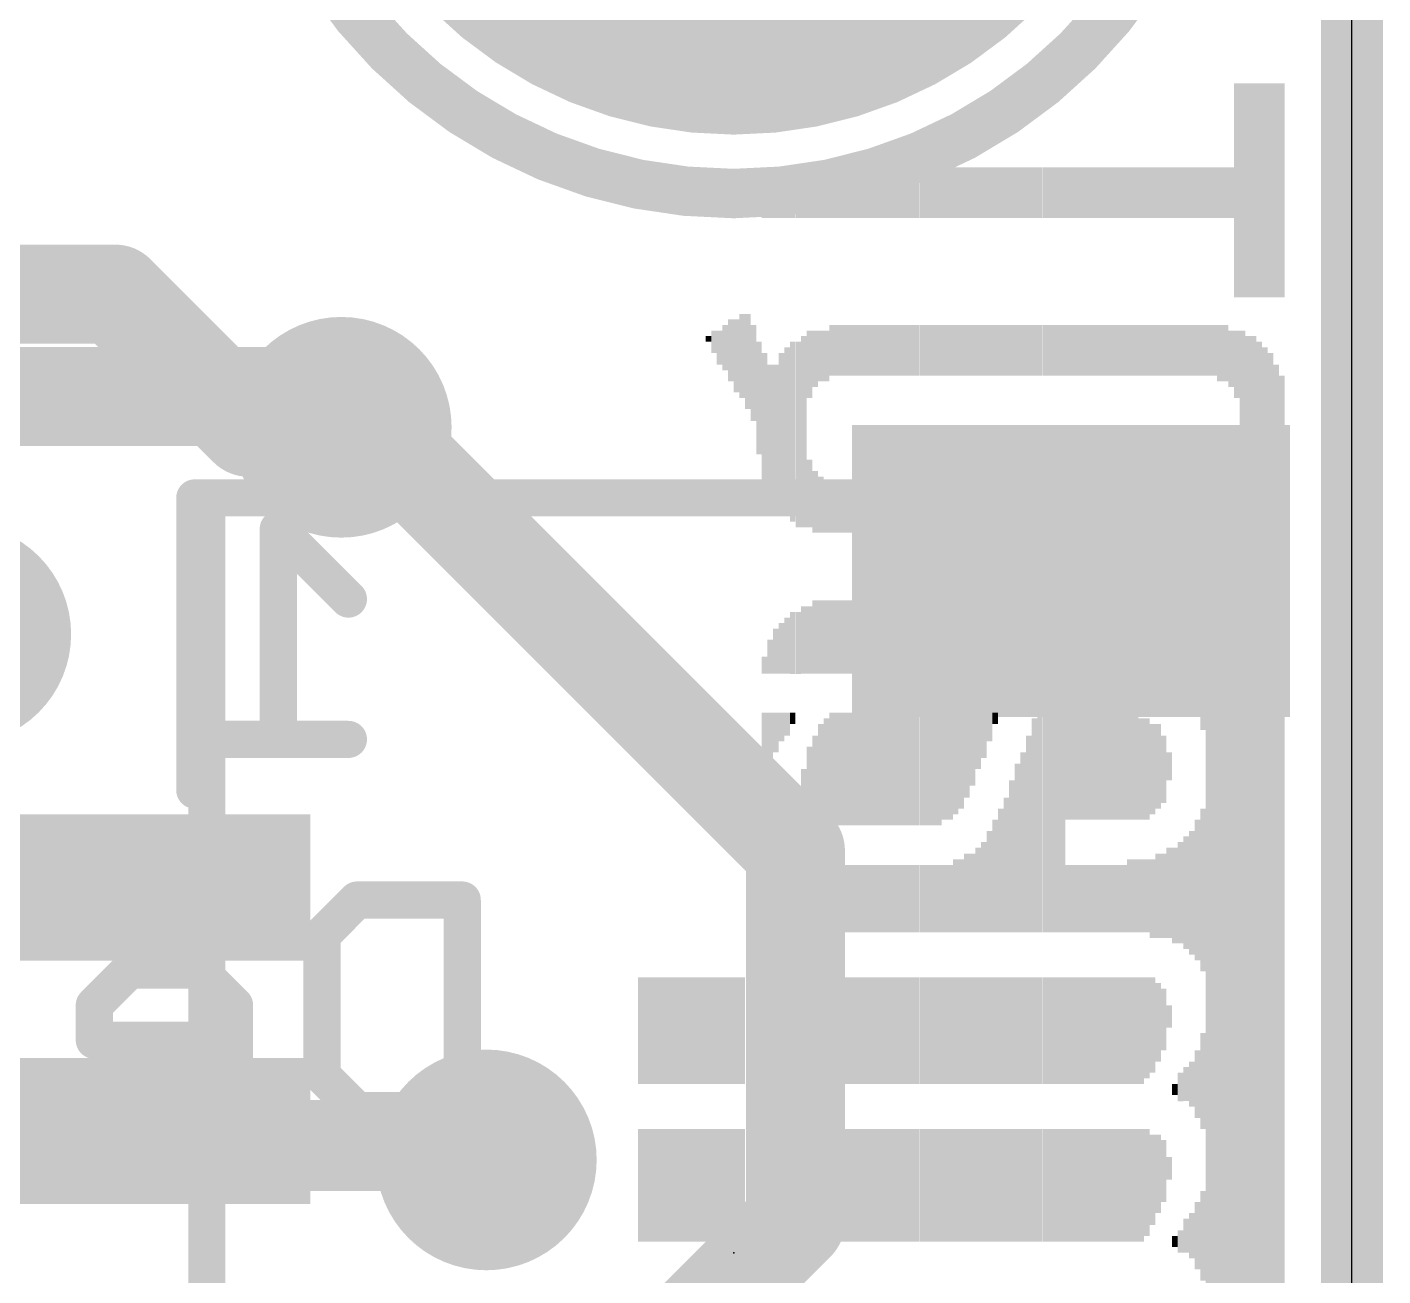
# Model space of a CAD drawing. Extents: x -0.1 to 25.5, y -0.1 to 17.9.
# Drawn here: x 19.96 to 25.53, y 8.79 to 13.92 of the extents above; entities that cross this region are included whole.
import ezdxf

# ---------------------------------------------------------------- set-up
doc = ezdxf.new("R2010")
doc.units = 0
for name, color, linetype in [('1', 12, 'CONTINUOUS'), ('16', 5, 'CONTINUOUS'), ('17', 110, 'CONTINUOUS'), ('18', 110, 'CONTINUOUS'), ('20', 53, 'CONTINUOUS'), ('21', 40, 'CONTINUOUS'), ('22', 6, 'CONTINUOUS'), ('23', 40, 'CONTINUOUS'), ('51', 253, 'CONTINUOUS')]:
    doc.layers.add(name, color=color, linetype=linetype)

# ---------------------------------------------------------------- blocks, each defined once
blk = doc.blocks.new('RECT')
blk.add_solid([(-0.5, -0.5), (0.5, -0.5), (-0.5, 0.5), (0.5, 0.5)])
blk = doc.blocks.new('ROUNDP')
at = {"const_width": 0.5}
blk.add_lwpolyline([(0, -0.25, 1), (0, 0.25, 1), (0, -0.25)], format="xyb", dxfattribs=at)
blk = doc.blocks.new('ROUNDV')
at = {"const_width": 0.5}
blk.add_lwpolyline([(0, -0.25, 1), (0, 0.25, 1), (0, -0.25)], format="xyb", dxfattribs=at)

msp = doc.modelspace()

# ---------------------------------------------------------------- linework, layer by layer
at = {"layer": '1'}
for points, const_width in [([(25.4, 17.78), (25.4, 0)], 0.254), ([(21.121, 12.407), (18.572, 12.407)], 0.4064), ([(21.248, 12.28), (21.121, 12.407)], 0.4064), ([(21.375, 12.28), (21.248, 12.28)], 0.4064), ([(23.114, 10.541), (21.375, 12.28)], 0.4064), ([(23.114, 9.017), (23.114, 10.541)], 0.4064), ([(20.346, 10.39), (18.635, 10.39)], 0.254), ([(20.346, 9.39), (21.725, 9.39)], 0.254), ([(21.725, 9.39), (21.844, 9.271)], 0.254), ([(22.487, 8.39), (23.114, 9.017)], 0.4064)]:
    msp.add_lwpolyline(points, dxfattribs=dict(at, const_width=const_width))
for points, const_width in [([(21.1928, 12.4788, 1), (21.0492, 12.3352)], 0.2032), ([(21.121, 12.3054, 1), (21.121, 12.5086)], 0.2032), ([(21.248, 12.3816, 1), (21.248, 12.1784)], 0.2032), ([(21.4468, 12.3518, 1), (21.3032, 12.2082)], 0.2032), ([(21.375, 12.1784, 1), (21.375, 12.3816)], 0.2032), ([(21.1762, 12.2082, 1), (21.3198, 12.3518)], 0.2032), ([(23.2156, 10.541, 1), (23.0124, 10.541)], 0.2032), ([(23.0422, 10.4692, 1), (23.1858, 10.6128)], 0.2032), ([(20.346, 10.3265, 1), (20.346, 10.4535)], 0.127), ([(20.346, 9.4535, 1), (20.346, 9.3265)], 0.127), ([(21.7699, 9.4349, 1), (21.6801, 9.3451)], 0.127), ([(21.725, 9.3265, 1), (21.725, 9.4535)], 0.127), ([(21.7991, 9.2261, 1), (21.8889, 9.3159)], 0.127), ([(23.1858, 8.9452, 1), (23.0422, 9.0888)], 0.2032), ([(23.0124, 9.017, 1), (23.2156, 9.017)], 0.2032)]:
    msp.add_lwpolyline(points, format="xyb", dxfattribs=dict(at, const_width=const_width))
at = {"layer": '16'}
for points, const_width in [([(25.4, 17.78), (25.4, 0)], 0.254), ([(20.32, 12.827), (6.477, 12.827)], 0.4064), ([(20.867, 12.28), (20.32, 12.827)], 0.4064), ([(21.248, 12.28), (20.867, 12.28)], 0.4064), ([(21.844, 9.271), (17.38, 9.271)], 0.254)]:
    msp.add_lwpolyline(points, dxfattribs=dict(at, const_width=const_width))
for points, const_width in [([(20.3918, 12.8988, 1), (20.2482, 12.7552)], 0.2032), ([(20.32, 12.7254, 1), (20.32, 12.9286)], 0.2032), ([(20.867, 12.3816, 1), (20.867, 12.1784)], 0.2032), ([(21.248, 12.1784, 1), (21.248, 12.3816)], 0.2032), ([(20.7952, 12.2082, 1), (20.9388, 12.3518)], 0.2032), ([(21.844, 9.2075, 1), (21.844, 9.3345)], 0.127)]:
    msp.add_lwpolyline(points, format="xyb", dxfattribs=dict(at, const_width=const_width))
at = {"layer": '20'}
msp.add_line((25.4, 2.54), (25.4, 15.24), dxfattribs=at)
at = {"layer": '21'}
for points, const_width in [([(22.86, 13.24, 1), (22.86, 17.24, 1), (22.86, 13.24)], 0.2032), ([(20.6841, 11.99, 1), (20.6079, 11.99)], 0.0762), ([(20.646, 12.0281, 1), (20.646, 11.9519)], 0.0762), ([(23.246, 11.9519, 1), (23.246, 12.0281)], 0.0762), ([(24.9841, 10.99, 1), (24.9079, 10.99)], 0.0762), ([(20.6079, 10.79, 1), (20.6841, 10.79)], 0.0762)]:
    msp.add_lwpolyline(points, format="xyb", dxfattribs=dict(at, const_width=const_width))
at = {"layer": '21', "const_width": 0.1524}
for points in [[(20.646, 10.79), (20.646, 11.99)], [(20.646, 11.99), (23.246, 11.99)], [(24.946, 6.79), (24.946, 10.99)]]:
    msp.add_lwpolyline(points, dxfattribs=at)
at = {"layer": '22', "const_width": 0.0762}
for points in [[(21.0162, 11.8895, 1), (20.9623, 11.8356)], [(21.0273, 11.8625, 1), (20.9511, 11.8625)], [(21.2504, 11.5475, 1), (21.3043, 11.6014)], [(20.7011, 11.0363, 1), (20.7011, 10.9601)], [(20.9511, 10.9982, 1), (21.0273, 10.9982)], [(21.2774, 10.9601, 1), (21.2774, 11.0363)], [(21.3129, 10.3766, 1), (21.3129, 10.3004)], [(21.3399, 10.3116, 1), (21.286, 10.3655)], [(21.7832, 10.3385, 1), (21.707, 10.3385)], [(21.7451, 10.3004, 1), (21.7451, 10.3766)], [(21.1419, 10.2214, 1), (21.1958, 10.1675)], [(21.207, 10.1945, 1), (21.1308, 10.1945)], [(20.3774, 10.0885, 1), (20.3774, 10.0123)], [(20.4044, 10.0235, 1), (20.3505, 10.0774)], [(20.6925, 10.0774, 1), (20.6386, 10.0235)], [(20.6655, 10.0123, 1), (20.6655, 10.0885)], [(20.2064, 9.9333, 1), (20.2603, 9.8794)], [(20.2715, 9.9064, 1), (20.1953, 9.9064)], [(20.8477, 9.9064, 1), (20.7715, 9.9064)], [(20.7827, 9.8794, 1), (20.8365, 9.9333)], [(20.2334, 9.8004, 1), (20.2334, 9.7242)], [(20.8096, 9.7242, 1), (20.8096, 9.8004)], [(20.1953, 9.7623, 1), (20.2715, 9.7623)], [(20.8365, 9.5913, 1), (20.7827, 9.6452)], [(21.1958, 9.6452, 1), (21.1419, 9.5913)], [(20.7715, 9.6183, 1), (20.8477, 9.6183)], [(21.1308, 9.6183, 1), (21.207, 9.6183)], [(20.3774, 9.5123, 1), (20.3774, 9.4361)], [(20.6386, 9.5011, 1), (20.6925, 9.4473)], [(20.6655, 9.4361, 1), (20.6655, 9.5123)], [(21.3129, 9.5123, 1), (21.3129, 9.4361)], [(21.286, 9.4473, 1), (21.3399, 9.5011)], [(21.7451, 9.4361, 1), (21.7451, 9.5123)], [(21.707, 9.4742, 1), (21.7832, 9.4742)]]:
    msp.add_lwpolyline(points, format="xyb", dxfattribs=at)
at = {"layer": '22', "const_width": 0.1524}
for points in [[(21.2774, 11.5744), (20.9892, 11.8625)], [(20.9892, 11.8625), (20.9892, 10.9982)], [(21.2774, 10.9982), (20.7011, 10.9982)], [(21.1689, 10.1945), (21.3129, 10.3385)], [(21.3129, 10.3385), (21.7451, 10.3385)], [(21.7451, 10.3385), (21.7451, 9.4742)], [(21.1689, 9.6183), (21.1689, 10.1945)], [(20.3774, 10.0504), (20.2334, 9.9064)], [(20.6655, 10.0504), (20.3774, 10.0504)], [(20.8096, 9.9064), (20.6655, 10.0504)], [(20.2334, 9.9064), (20.2334, 9.7623)], [(20.8096, 9.6183), (20.8096, 9.9064)], [(20.2334, 9.7623), (20.8096, 9.7623)], [(20.6655, 9.4742), (20.8096, 9.6183)], [(21.3129, 9.4742), (21.1689, 9.6183)], [(20.3774, 9.4742), (20.6655, 9.4742)], [(21.7451, 9.4742), (21.3129, 9.4742)]]:
    msp.add_lwpolyline(points, dxfattribs=at)
at = {"layer": '23'}
msp.add_point((22.86, 8.89), dxfattribs=at)
at = {"layer": '51', "const_width": 0.1524}
for points in [[(20.696, 5.89), (20.696, 11.99)], [(20.696, 11.99), (24.946, 11.99)], [(24.946, 11.99), (24.946, 5.89)]]:
    msp.add_lwpolyline(points, dxfattribs=at)
at = {"layer": '51', "const_width": 0.0762}
for points in [[(20.7341, 11.99, 1), (20.6579, 11.99)], [(20.696, 12.0281, 1), (20.696, 11.9519)], [(24.9841, 11.99, 1), (24.9079, 11.99)], [(24.946, 11.9519, 1), (24.946, 12.0281)]]:
    msp.add_lwpolyline(points, format="xyb", dxfattribs=at)

# ---------------------------------------------------------------- block references
at = {"layer": '1', "rotation": 180}
for p, xscale, yscale in [((24.246, 11.69), 1.8, 1.2), ((20.346, 10.39), 1.55, 0.6), ((20.346, 9.39), 1.55, 0.6)]:
    msp.add_blockref('RECT', p, dxfattribs=dict(at, xscale=xscale, yscale=yscale))
at = {"layer": '17', "xscale": 3.516, "yscale": 3.516}
msp.add_blockref('ROUNDP', (22.86, 15.24), dxfattribs=at)
msp.add_blockref('ROUNDP', (22.86, 15.24), dxfattribs=at)
at = {"layer": '18', "xscale": 0.9064, "yscale": 0.9064}
for p in [(21.248, 12.28), (21.248, 12.28), (19.685, 11.43), (19.685, 11.43), (21.844, 9.271), (21.844, 9.271)]:
    msp.add_blockref('ROUNDV', p, dxfattribs=at)
at = {"layer": '22', "rotation": 90}
for p, xscale, yscale in [((24.9267, 13.2537), 0.8788, 0.0231), ((24.9498, 13.2537), 0.8788, 0.0231), ((24.9729, 13.2537), 0.8788, 0.0231), ((24.996, 13.2537), 0.8788, 0.0231), ((25.019, 13.2537), 0.8788, 0.0229), ((25.042, 13.2537), 0.8788, 0.0231), ((25.0651, 13.2537), 0.8788, 0.0231), ((25.0882, 13.2537), 0.8788, 0.0231), ((25.1113, 13.2537), 0.8788, 0.0231), ((22.987, 13.2436), 0.2083, 0.0229), ((23.01, 13.2436), 0.2083, 0.0231), ((23.0331, 13.2436), 0.2083, 0.0231), ((23.0562, 13.2436), 0.2083, 0.0231), ((23.0793, 13.2436), 0.2083, 0.0231), ((23.1024, 13.2436), 0.2083, 0.0231), ((23.1256, 13.2436), 0.2083, 0.0231), ((23.1487, 13.2436), 0.2083, 0.0231), ((23.1718, 13.2436), 0.2083, 0.0231), ((23.1949, 13.2436), 0.2083, 0.0231), ((23.218, 13.2436), 0.2083, 0.0231), ((23.241, 13.2436), 0.2083, 0.0229), ((23.264, 13.2436), 0.2083, 0.0231), ((23.2871, 13.2436), 0.2083, 0.0231), ((23.3102, 13.2436), 0.2083, 0.0231), ((23.3333, 13.2436), 0.2083, 0.0231), ((23.3564, 13.2436), 0.2083, 0.0231), ((23.3796, 13.2436), 0.2083, 0.0231), ((23.4027, 13.2436), 0.2083, 0.0231), ((23.4258, 13.2436), 0.2083, 0.0231), ((23.4489, 13.2436), 0.2083, 0.0231), ((23.472, 13.2436), 0.2083, 0.0231), ((23.495, 13.2436), 0.2083, 0.0229), ((23.518, 13.2436), 0.2083, 0.0231), ((23.5411, 13.2436), 0.2083, 0.0231), ((23.5642, 13.2436), 0.2083, 0.0231), ((23.5873, 13.2436), 0.2083, 0.0231), ((23.6104, 13.2436), 0.2083, 0.0231), ((23.6336, 13.2436), 0.2083, 0.0231), ((23.6567, 13.2436), 0.2083, 0.0231), ((23.6798, 13.2436), 0.2083, 0.0231), ((23.7029, 13.2436), 0.2083, 0.0231), ((23.726, 13.2436), 0.2083, 0.0231), ((23.749, 13.2436), 0.2083, 0.0229), ((23.772, 13.2436), 0.2083, 0.0231), ((23.7951, 13.2436), 0.2083, 0.0231), ((23.8182, 13.2436), 0.2083, 0.0231), ((23.8413, 13.2436), 0.2083, 0.0231), ((23.8644, 13.2436), 0.2083, 0.0231), ((23.8876, 13.2436), 0.2083, 0.0231), ((23.9107, 13.2436), 0.2083, 0.0231), ((23.9338, 13.2436), 0.2083, 0.0231), ((23.9569, 13.2436), 0.2083, 0.0231), ((23.98, 13.2436), 0.2083, 0.0231), ((24.003, 13.2436), 0.2083, 0.0229), ((24.026, 13.2436), 0.2083, 0.0231), ((24.0491, 13.2436), 0.2083, 0.0231), ((24.0722, 13.2436), 0.2083, 0.0231), ((24.0953, 13.2436), 0.2083, 0.0231), ((24.1184, 13.2436), 0.2083, 0.0231), ((24.1416, 13.2436), 0.2083, 0.0231), ((24.1647, 13.2436), 0.2083, 0.0231), ((24.1878, 13.2436), 0.2083, 0.0231), ((24.2109, 13.2436), 0.2083, 0.0231), ((24.234, 13.2436), 0.2083, 0.0231), ((24.257, 13.2436), 0.2083, 0.0229), ((24.28, 13.2436), 0.2083, 0.0231), ((24.3031, 13.2436), 0.2083, 0.0231), ((24.3262, 13.2436), 0.2083, 0.0231), ((24.3493, 13.2436), 0.2083, 0.0231), ((24.3724, 13.2436), 0.2083, 0.0231), ((24.3956, 13.2436), 0.2083, 0.0231), ((24.4187, 13.2436), 0.2083, 0.0231), ((24.4418, 13.2436), 0.2083, 0.0231), ((24.4649, 13.2436), 0.2083, 0.0231), ((24.488, 13.2436), 0.2083, 0.0231), ((24.511, 13.2436), 0.2083, 0.0229), ((24.534, 13.2436), 0.2083, 0.0231), ((24.5571, 13.2436), 0.2083, 0.0231), ((24.5802, 13.2436), 0.2083, 0.0231), ((24.6033, 13.2436), 0.2083, 0.0231), ((24.6264, 13.2436), 0.2083, 0.0231), ((24.6496, 13.2436), 0.2083, 0.0231), ((24.6727, 13.2436), 0.2083, 0.0231), ((24.6958, 13.2436), 0.2083, 0.0231), ((24.7189, 13.2436), 0.2083, 0.0231), ((24.742, 13.2436), 0.2083, 0.0231), ((24.765, 13.2436), 0.2083, 0.0229), ((24.788, 13.2436), 0.2083, 0.0231), ((24.8111, 13.2436), 0.2083, 0.0231), ((24.8342, 13.2436), 0.2083, 0.0231), ((24.8573, 13.2436), 0.2083, 0.0231), ((24.8804, 13.2436), 0.2083, 0.0231), ((24.9036, 13.2436), 0.2083, 0.0231), ((22.8253, 12.6073), 0.1854, 0.0231), ((22.8484, 12.5959), 0.254, 0.0231), ((22.8716, 12.573), 0.2997, 0.0231), ((22.8947, 12.573), 0.3454, 0.0231), ((22.9178, 12.5501), 0.3912, 0.0231), ((22.9409, 12.5031), 0.3937, 0.0231), ((23.264, 12.5959), 0.2083, 0.0231), ((23.2871, 12.5959), 0.2083, 0.0231), ((23.3102, 12.5959), 0.2083, 0.0231), ((23.3333, 12.5959), 0.2083, 0.0231), ((23.3564, 12.5959), 0.2083, 0.0231), ((23.3796, 12.5959), 0.2083, 0.0231), ((23.4027, 12.5959), 0.2083, 0.0231), ((23.4258, 12.5959), 0.2083, 0.0231), ((23.4489, 12.5959), 0.2083, 0.0231), ((23.472, 12.5959), 0.2083, 0.0231), ((23.495, 12.5959), 0.2083, 0.0229), ((23.518, 12.5959), 0.2083, 0.0231), ((23.5411, 12.5959), 0.2083, 0.0231), ((23.5642, 12.5959), 0.2083, 0.0231), ((23.5873, 12.5959), 0.2083, 0.0231), ((23.6104, 12.5959), 0.2083, 0.0231), ((23.6336, 12.5959), 0.2083, 0.0231), ((23.6567, 12.5959), 0.2083, 0.0231), ((23.6798, 12.5959), 0.2083, 0.0231), ((23.7029, 12.5959), 0.2083, 0.0231), ((23.726, 12.5959), 0.2083, 0.0231), ((23.749, 12.5959), 0.2083, 0.0229), ((23.772, 12.5959), 0.2083, 0.0231), ((23.7951, 12.5959), 0.2083, 0.0231), ((23.8182, 12.5959), 0.2083, 0.0231), ((23.8413, 12.5959), 0.2083, 0.0231), ((23.8644, 12.5959), 0.2083, 0.0231), ((23.8876, 12.5959), 0.2083, 0.0231), ((23.9107, 12.5959), 0.2083, 0.0231), ((23.9338, 12.5959), 0.2083, 0.0231), ((23.9569, 12.5959), 0.2083, 0.0231), ((23.98, 12.5959), 0.2083, 0.0231), ((24.003, 12.5959), 0.2083, 0.0229), ((24.026, 12.5959), 0.2083, 0.0231), ((24.0491, 12.5959), 0.2083, 0.0231), ((24.0722, 12.5959), 0.2083, 0.0231), ((24.0953, 12.5959), 0.2083, 0.0231), ((24.1184, 12.5959), 0.2083, 0.0231), ((24.1416, 12.5959), 0.2083, 0.0231), ((24.1647, 12.5959), 0.2083, 0.0231), ((24.1878, 12.5959), 0.2083, 0.0231), ((24.2109, 12.5959), 0.2083, 0.0231), ((24.234, 12.5959), 0.2083, 0.0231), ((24.257, 12.5959), 0.2083, 0.0229), ((24.28, 12.5959), 0.2083, 0.0231), ((24.3031, 12.5959), 0.2083, 0.0231), ((24.3262, 12.5959), 0.2083, 0.0231), ((24.3493, 12.5959), 0.2083, 0.0231), ((24.3724, 12.5959), 0.2083, 0.0231), ((24.3956, 12.5959), 0.2083, 0.0231), ((24.4187, 12.5959), 0.2083, 0.0231), ((24.4418, 12.5959), 0.2083, 0.0231), ((24.4649, 12.5959), 0.2083, 0.0231), ((24.488, 12.5959), 0.2083, 0.0231), ((24.511, 12.5959), 0.2083, 0.0229), ((24.534, 12.5959), 0.2083, 0.0231), ((24.5571, 12.5959), 0.2083, 0.0231), ((24.5802, 12.5959), 0.2083, 0.0231), ((24.6033, 12.5959), 0.2083, 0.0231), ((24.6264, 12.5959), 0.2083, 0.0231), ((24.6496, 12.5959), 0.2083, 0.0231), ((24.6727, 12.5959), 0.2083, 0.0231), ((24.6958, 12.5959), 0.2083, 0.0231), ((24.7189, 12.5959), 0.2083, 0.0231), ((24.742, 12.5959), 0.2083, 0.0231), ((24.765, 12.5959), 0.2083, 0.0229), ((24.788, 12.5959), 0.2083, 0.0231), ((24.8111, 12.5959), 0.2083, 0.0231), ((24.8342, 12.5959), 0.2083, 0.0231), ((24.8573, 12.5844), 0.2311, 0.0231), ((24.8804, 12.5844), 0.2311, 0.0231), ((22.756, 12.6429), 0.0229, 0.0231), ((22.7791, 12.6314), 0.0914, 0.0231), ((22.8022, 12.6073), 0.1397, 0.0231), ((23.1487, 12.2619), 0.7849, 0.0231), ((23.1718, 12.5387), 0.2769, 0.0231), ((23.1949, 12.5616), 0.2311, 0.0231), ((23.218, 12.573), 0.2083, 0.0231), ((23.241, 12.573), 0.2083, 0.0229), ((24.9036, 12.5616), 0.2311, 0.0231), ((24.9267, 12.5387), 0.2769, 0.0231), ((24.9498, 12.2733), 0.8077, 0.0231), ((24.9729, 12.2733), 0.762, 0.0231), ((24.996, 12.2733), 0.762, 0.0231), ((22.964, 12.4003), 0.4623, 0.0231), ((23.0793, 12.2619), 0.6934, 0.0231), ((23.1024, 12.2619), 0.7391, 0.0231), ((23.1256, 12.2504), 0.762, 0.0231), ((25.019, 12.2733), 0.7163, 0.0229), ((25.042, 12.2733), 0.6706, 0.0231), ((22.987, 12.319), 0.5334, 0.0229), ((23.01, 12.2606), 0.5537, 0.0231), ((23.0331, 12.2492), 0.5766, 0.0231), ((23.0562, 12.2619), 0.6477, 0.0231), ((25.0651, 12.2733), 0.6248, 0.0231), ((25.0882, 12.2606), 0.5537, 0.0231), ((25.1113, 12.272), 0.4394, 0.0231), ((23.1718, 12.0079), 0.2769, 0.0231), ((24.9267, 12.0079), 0.2769, 0.0231), ((23.1949, 11.9736), 0.254, 0.0231), ((24.9036, 11.9736), 0.254, 0.0231), ((23.218, 11.9621), 0.2311, 0.0231), ((23.241, 11.9494), 0.2057, 0.0229), ((23.264, 11.9494), 0.2057, 0.0231), ((23.2871, 11.9494), 0.2057, 0.0231), ((23.3102, 11.9494), 0.2057, 0.0231), ((24.765, 11.9494), 0.2057, 0.0229), ((24.788, 11.9494), 0.2057, 0.0231), ((24.8111, 11.9494), 0.2057, 0.0231), ((24.8342, 11.9494), 0.2057, 0.0231), ((24.8573, 11.9494), 0.2057, 0.0231), ((24.8804, 11.9621), 0.2311, 0.0231), ((23.3333, 11.938), 0.1829, 0.0231), ((23.3564, 11.938), 0.1829, 0.0231), ((23.3796, 11.938), 0.1829, 0.0231), ((23.4027, 11.938), 0.1829, 0.0231), ((23.4258, 11.938), 0.1829, 0.0231), ((23.4489, 11.938), 0.1829, 0.0231), ((23.472, 11.938), 0.1829, 0.0231), ((23.495, 11.938), 0.1829, 0.0229), ((23.518, 11.938), 0.1829, 0.0231), ((23.5411, 11.938), 0.1829, 0.0231), ((23.5642, 11.938), 0.1829, 0.0231), ((23.5873, 11.938), 0.1829, 0.0231), ((23.6104, 11.938), 0.1829, 0.0231), ((23.6336, 11.938), 0.1829, 0.0231), ((23.6567, 11.938), 0.1829, 0.0231), ((23.6798, 11.938), 0.1829, 0.0231), ((23.7029, 11.938), 0.1829, 0.0231), ((23.726, 11.938), 0.1829, 0.0231), ((23.749, 11.938), 0.1829, 0.0229), ((23.772, 11.938), 0.1829, 0.0231), ((23.7951, 11.938), 0.1829, 0.0231), ((23.8182, 11.938), 0.1829, 0.0231), ((23.8413, 11.938), 0.1829, 0.0231), ((23.8644, 11.938), 0.1829, 0.0231), ((23.8876, 11.938), 0.1829, 0.0231), ((23.9107, 11.938), 0.1829, 0.0231), ((23.9338, 11.938), 0.1829, 0.0231), ((23.9569, 11.938), 0.1829, 0.0231), ((23.98, 11.938), 0.1829, 0.0231), ((24.003, 11.938), 0.1829, 0.0229), ((24.026, 11.938), 0.1829, 0.0231), ((24.0491, 11.938), 0.1829, 0.0231), ((24.0722, 11.938), 0.1829, 0.0231), ((24.0953, 11.938), 0.1829, 0.0231), ((24.1184, 11.938), 0.1829, 0.0231), ((24.1416, 11.938), 0.1829, 0.0231), ((24.1647, 11.938), 0.1829, 0.0231), ((24.1878, 11.938), 0.1829, 0.0231), ((24.2109, 11.938), 0.1829, 0.0231), ((24.234, 11.938), 0.1829, 0.0231), ((24.257, 11.938), 0.1829, 0.0229), ((24.28, 11.938), 0.1829, 0.0231), ((24.3031, 11.938), 0.1829, 0.0231), ((24.3262, 11.938), 0.1829, 0.0231), ((24.3493, 11.938), 0.1829, 0.0231), ((24.3724, 11.938), 0.1829, 0.0231), ((24.3956, 11.938), 0.1829, 0.0231), ((24.4187, 11.938), 0.1829, 0.0231), ((24.4418, 11.938), 0.1829, 0.0231), ((24.4649, 11.938), 0.1829, 0.0231), ((24.488, 11.938), 0.1829, 0.0231), ((24.511, 11.938), 0.1829, 0.0229), ((24.534, 11.938), 0.1829, 0.0231), ((24.5571, 11.938), 0.1829, 0.0231), ((24.5802, 11.938), 0.1829, 0.0231), ((24.6033, 11.938), 0.1829, 0.0231), ((24.6264, 11.938), 0.1829, 0.0231), ((24.6496, 11.938), 0.1829, 0.0231), ((24.6727, 11.938), 0.1829, 0.0231), ((24.6958, 11.938), 0.1829, 0.0231), ((24.7189, 11.938), 0.1829, 0.0231), ((24.742, 11.938), 0.1829, 0.0231), ((23.1487, 11.4059), 0.2769, 0.0231), ((23.1718, 11.4059), 0.2769, 0.0231), ((23.1949, 11.4186), 0.3023, 0.0231), ((23.218, 11.4186), 0.3023, 0.0231), ((23.241, 11.4186), 0.3023, 0.0229), ((23.264, 11.4186), 0.3023, 0.0231), ((23.2871, 11.4186), 0.3023, 0.0231), ((23.3102, 11.4186), 0.3023, 0.0231), ((23.3333, 11.4186), 0.3023, 0.0231), ((23.3564, 11.4186), 0.3023, 0.0231), ((23.3796, 11.4186), 0.3023, 0.0231), ((23.4027, 11.4186), 0.3023, 0.0231), ((23.4258, 11.4186), 0.3023, 0.0231), ((23.4489, 11.4186), 0.3023, 0.0231), ((23.472, 11.4186), 0.3023, 0.0231), ((23.495, 11.4186), 0.3023, 0.0229), ((23.518, 11.4186), 0.3023, 0.0231), ((23.5411, 11.4186), 0.3023, 0.0231), ((23.5642, 11.4186), 0.3023, 0.0231), ((23.5873, 11.4186), 0.3023, 0.0231), ((23.6104, 11.4186), 0.3023, 0.0231), ((23.6336, 11.4186), 0.3023, 0.0231), ((23.6567, 11.4186), 0.3023, 0.0231), ((23.6798, 11.4186), 0.3023, 0.0231), ((23.7029, 11.4186), 0.3023, 0.0231), ((23.726, 11.4186), 0.3023, 0.0231), ((23.749, 11.4186), 0.3023, 0.0229), ((23.772, 11.4186), 0.3023, 0.0231), ((23.7951, 11.4186), 0.3023, 0.0231), ((23.8182, 11.4186), 0.3023, 0.0231), ((23.8413, 11.4186), 0.3023, 0.0231), ((23.8644, 11.4186), 0.3023, 0.0231), ((23.8876, 11.4186), 0.3023, 0.0231), ((23.9107, 11.4186), 0.3023, 0.0231), ((23.9338, 11.4186), 0.3023, 0.0231), ((23.9569, 11.4186), 0.3023, 0.0231), ((23.98, 11.4186), 0.3023, 0.0231), ((24.003, 11.4186), 0.3023, 0.0229), ((24.026, 11.4186), 0.3023, 0.0231), ((24.0491, 11.4186), 0.3023, 0.0231), ((24.0722, 11.4186), 0.3023, 0.0231), ((24.0953, 11.4186), 0.3023, 0.0231), ((24.1184, 11.4186), 0.3023, 0.0231), ((24.1416, 11.4186), 0.3023, 0.0231), ((24.1647, 11.4186), 0.3023, 0.0231), ((24.1878, 11.4186), 0.3023, 0.0231), ((24.2109, 11.4186), 0.3023, 0.0231), ((24.234, 11.4186), 0.3023, 0.0231), ((24.257, 11.4186), 0.3023, 0.0229), ((24.28, 11.4186), 0.3023, 0.0231), ((24.3031, 11.4186), 0.3023, 0.0231), ((24.3262, 11.4186), 0.3023, 0.0231), ((24.3493, 11.4186), 0.3023, 0.0231), ((24.3724, 11.4186), 0.3023, 0.0231), ((24.3956, 11.4186), 0.3023, 0.0231), ((24.4187, 11.4186), 0.3023, 0.0231), ((24.4418, 11.4186), 0.3023, 0.0231), ((24.4649, 11.4186), 0.3023, 0.0231), ((24.488, 11.4186), 0.3023, 0.0231), ((24.511, 11.4186), 0.3023, 0.0229), ((24.534, 11.4186), 0.3023, 0.0231), ((24.5571, 11.4071), 0.3251, 0.0231), ((24.5802, 11.4071), 0.3251, 0.0231), ((24.6033, 11.4071), 0.3251, 0.0231), ((24.6264, 11.3957), 0.348, 0.0231), ((24.6496, 11.3957), 0.348, 0.0231), ((24.6727, 11.3843), 0.3708, 0.0231), ((24.6958, 11.3843), 0.3708, 0.0231), ((24.7189, 11.3728), 0.3937, 0.0231), ((24.742, 11.35), 0.4394, 0.0231), ((24.765, 11.3386), 0.4623, 0.0229), ((24.788, 11.303), 0.5334, 0.0231), ((24.8111, 8.81), 5.5194, 0.0231), ((24.8342, 8.81), 5.5194, 0.0231), ((24.8573, 8.81), 5.5194, 0.0231), ((24.8804, 8.81), 5.5194, 0.0231), ((24.9036, 8.81), 5.5194, 0.0231), ((24.9267, 8.7973), 5.494, 0.0231), ((24.9498, 8.7973), 5.494, 0.0231), ((23.0562, 11.3716), 0.2083, 0.0231), ((23.0793, 11.383), 0.2311, 0.0231), ((23.1024, 11.3944), 0.254, 0.0231), ((23.1256, 11.3944), 0.254, 0.0231), ((24.9729, 8.7859), 5.4712, 0.0231), ((24.996, 8.7859), 5.4712, 0.0231), ((25.019, 8.7744), 5.4483, 0.0229), ((25.042, 8.763), 5.4254, 0.0231), ((23.0331, 11.3602), 0.1854, 0.0231), ((25.0651, 8.7516), 5.4026, 0.0231), ((23.01, 11.3373), 0.1397, 0.0231), ((25.0882, 8.7287), 5.3569, 0.0231), ((22.987, 11.303), 0.0711, 0.0229), ((25.1113, 8.6944), 5.2883, 0.0231), ((22.987, 10.9919), 0.2311, 0.0229), ((23.01, 11.0033), 0.2083, 0.0231), ((23.0331, 11.0261), 0.1626, 0.0231), ((23.0562, 11.049), 0.1168, 0.0231), ((23.0793, 11.0604), 0.094, 0.0231), ((23.1024, 11.0846), 0.0457, 0.0231), ((23.241, 10.8649), 0.4394, 0.0229), ((23.264, 10.8763), 0.4623, 0.0231), ((23.2871, 10.8763), 0.4623, 0.0231), ((23.3102, 10.8763), 0.4623, 0.0231), ((23.3333, 10.8763), 0.4623, 0.0231), ((23.3564, 10.8763), 0.4623, 0.0231), ((23.3796, 10.8763), 0.4623, 0.0231), ((23.4027, 10.8763), 0.4623, 0.0231), ((23.4258, 10.8763), 0.4623, 0.0231), ((23.4489, 10.8763), 0.4623, 0.0231), ((23.472, 10.8763), 0.4623, 0.0231), ((23.495, 10.8763), 0.4623, 0.0229), ((23.518, 10.8763), 0.4623, 0.0231), ((23.5411, 10.8763), 0.4623, 0.0231), ((23.5642, 10.8763), 0.4623, 0.0231), ((23.5873, 10.8763), 0.4623, 0.0231), ((23.6104, 10.8763), 0.4623, 0.0231), ((23.6336, 10.8763), 0.4623, 0.0231), ((23.6567, 10.8763), 0.4623, 0.0231), ((23.6798, 10.8763), 0.4623, 0.0231), ((23.7029, 10.8763), 0.4623, 0.0231), ((23.726, 10.8877), 0.4394, 0.0231), ((23.749, 10.8877), 0.4394, 0.0229), ((23.772, 10.8991), 0.4166, 0.0231), ((23.7951, 10.9106), 0.3937, 0.0231), ((23.8182, 10.9334), 0.348, 0.0231), ((23.8413, 10.9576), 0.2997, 0.0231), ((23.8644, 10.9919), 0.2311, 0.0231), ((23.8876, 11.0147), 0.1854, 0.0231), ((23.9107, 11.049), 0.1168, 0.0231), ((23.9338, 11.0846), 0.0457, 0.0231), ((24.0953, 10.6451), 0.8788, 0.0231), ((24.1184, 10.6566), 0.9017, 0.0231), ((24.1416, 10.6566), 0.9017, 0.0231), ((24.1647, 10.6566), 0.9017, 0.0231), ((24.1878, 10.6566), 0.9017, 0.0231), ((24.2109, 10.6566), 0.9017, 0.0231), ((24.234, 10.8877), 0.4394, 0.0231), ((24.257, 10.8877), 0.4394, 0.0229), ((24.28, 10.8877), 0.4394, 0.0231), ((24.3031, 10.8877), 0.4394, 0.0231), ((24.3262, 10.8877), 0.4394, 0.0231), ((24.3493, 10.8877), 0.4394, 0.0231), ((24.3724, 10.8877), 0.4394, 0.0231), ((24.3956, 10.8877), 0.4394, 0.0231), ((24.4187, 10.8877), 0.4394, 0.0231), ((24.4418, 10.8877), 0.4394, 0.0231), ((24.4649, 10.8877), 0.4394, 0.0231), ((24.488, 10.8877), 0.4394, 0.0231), ((24.511, 10.8877), 0.4394, 0.0229), ((24.534, 10.8763), 0.4166, 0.0231), ((24.5571, 10.8763), 0.4166, 0.0231), ((23.218, 10.8649), 0.3937, 0.0231), ((24.5802, 10.8763), 0.3708, 0.0231), ((24.6033, 10.8877), 0.348, 0.0231), ((23.1949, 10.8407), 0.3454, 0.0231), ((24.0722, 10.6096), 0.8077, 0.0231), ((24.6264, 10.875), 0.2769, 0.0231), ((23.1718, 10.8293), 0.2769, 0.0231), ((24.0491, 10.5753), 0.7391, 0.0231), ((24.6496, 10.8877), 0.1143, 0.0231), ((23.1487, 10.8179), 0.1168, 0.0231), ((24.026, 10.5524), 0.6934, 0.0231), ((24.003, 10.5181), 0.6248, 0.0229), ((23.98, 10.4826), 0.5537, 0.0231), ((23.9569, 10.4597), 0.508, 0.0231), ((24.788, 10.3797), 0.668, 0.0231), ((22.987, 10.4254), 0.4394, 0.0229), ((23.9338, 10.4369), 0.4623, 0.0231), ((24.765, 10.3797), 0.5766, 0.0229), ((23.01, 10.414), 0.4166, 0.0231), ((23.9107, 10.414), 0.4166, 0.0231), ((24.7189, 10.3683), 0.4623, 0.0231), ((24.742, 10.3683), 0.508, 0.0231), ((23.0331, 10.3911), 0.3708, 0.0231), ((23.0562, 10.3797), 0.348, 0.0231), ((23.0793, 10.367), 0.3226, 0.0231), ((23.8182, 10.367), 0.3226, 0.0231), ((23.8413, 10.367), 0.3226, 0.0231), ((23.8644, 10.3797), 0.348, 0.0231), ((23.8876, 10.3911), 0.3708, 0.0231), ((24.6033, 10.3556), 0.3454, 0.0231), ((24.6264, 10.3556), 0.3454, 0.0231), ((24.6496, 10.3683), 0.3708, 0.0231), ((24.6727, 10.3568), 0.3937, 0.0231), ((24.6958, 10.3683), 0.4166, 0.0231), ((23.1024, 10.3556), 0.2997, 0.0231), ((23.1256, 10.3556), 0.2997, 0.0231), ((23.1487, 10.3442), 0.2769, 0.0231), ((23.1718, 10.3442), 0.2769, 0.0231), ((23.1949, 10.3442), 0.2769, 0.0231), ((23.218, 10.3442), 0.2769, 0.0231), ((23.241, 10.3442), 0.2769, 0.0229), ((23.264, 10.3442), 0.2769, 0.0231), ((23.2871, 10.3442), 0.2769, 0.0231), ((23.3102, 10.3442), 0.2769, 0.0231), ((23.3333, 10.3442), 0.2769, 0.0231), ((23.3564, 10.3442), 0.2769, 0.0231), ((23.3796, 10.3442), 0.2769, 0.0231), ((23.4027, 10.3442), 0.2769, 0.0231), ((23.4258, 10.3442), 0.2769, 0.0231), ((23.4489, 10.3442), 0.2769, 0.0231), ((23.472, 10.3442), 0.2769, 0.0231), ((23.495, 10.3442), 0.2769, 0.0229), ((23.518, 10.3442), 0.2769, 0.0231), ((23.5411, 10.3442), 0.2769, 0.0231), ((23.5642, 10.3442), 0.2769, 0.0231), ((23.5873, 10.3442), 0.2769, 0.0231), ((23.6104, 10.3442), 0.2769, 0.0231), ((23.6336, 10.3442), 0.2769, 0.0231), ((23.6567, 10.3442), 0.2769, 0.0231), ((23.6798, 10.3442), 0.2769, 0.0231), ((23.7029, 10.3442), 0.2769, 0.0231), ((23.726, 10.3442), 0.2769, 0.0231), ((23.749, 10.3442), 0.2769, 0.0229), ((23.772, 10.3556), 0.2997, 0.0231), ((23.7951, 10.3556), 0.2997, 0.0231), ((24.234, 10.3442), 0.2769, 0.0231), ((24.257, 10.3442), 0.2769, 0.0229), ((24.28, 10.3442), 0.2769, 0.0231), ((24.3031, 10.3442), 0.2769, 0.0231), ((24.3262, 10.3442), 0.2769, 0.0231), ((24.3493, 10.3442), 0.2769, 0.0231), ((24.3724, 10.3442), 0.2769, 0.0231), ((24.3956, 10.3442), 0.2769, 0.0231), ((24.4187, 10.3442), 0.2769, 0.0231), ((24.4418, 10.3442), 0.2769, 0.0231), ((24.4649, 10.3442), 0.2769, 0.0231), ((24.488, 10.3556), 0.2997, 0.0231), ((24.511, 10.3556), 0.2997, 0.0229), ((24.534, 10.3556), 0.2997, 0.0231), ((24.5571, 10.3556), 0.2997, 0.0231), ((24.5802, 10.3442), 0.3226, 0.0231), ((22.479, 9.8019), 0.4369, 0.0229), ((22.502, 9.8019), 0.4369, 0.0231), ((22.5251, 9.8019), 0.4369, 0.0231), ((22.5482, 9.8019), 0.4369, 0.0231), ((22.5713, 9.8019), 0.4369, 0.0231), ((22.5944, 9.8019), 0.4369, 0.0231), ((22.6176, 9.8019), 0.4369, 0.0231), ((22.6407, 9.8019), 0.4369, 0.0231), ((22.6638, 9.8019), 0.4369, 0.0231), ((22.6869, 9.8019), 0.4369, 0.0231), ((22.71, 9.8019), 0.4369, 0.0231), ((22.733, 9.8019), 0.4369, 0.0229), ((22.756, 9.8019), 0.4369, 0.0231), ((22.7791, 9.8019), 0.4369, 0.0231), ((22.8022, 9.8019), 0.4369, 0.0231), ((22.8253, 9.8019), 0.4369, 0.0231), ((22.8484, 9.8019), 0.4369, 0.0231), ((22.8716, 9.8019), 0.4369, 0.0231), ((22.8947, 9.8019), 0.4369, 0.0231), ((22.987, 9.8019), 0.4369, 0.0229), ((23.01, 9.8019), 0.4369, 0.0231), ((23.0331, 9.8019), 0.4369, 0.0231), ((23.0562, 9.8019), 0.4369, 0.0231), ((23.0793, 9.8019), 0.4369, 0.0231), ((23.1024, 9.8019), 0.4369, 0.0231), ((23.1256, 9.8019), 0.4369, 0.0231), ((23.1487, 9.8019), 0.4369, 0.0231), ((23.1718, 9.8019), 0.4369, 0.0231), ((23.1949, 9.8019), 0.4369, 0.0231), ((23.218, 9.8019), 0.4369, 0.0231), ((23.241, 9.8019), 0.4369, 0.0229), ((23.264, 9.8019), 0.4369, 0.0231), ((23.2871, 9.8019), 0.4369, 0.0231), ((23.3102, 9.8019), 0.4369, 0.0231), ((23.3333, 9.8019), 0.4369, 0.0231), ((23.3564, 9.8019), 0.4369, 0.0231), ((23.3796, 9.8019), 0.4369, 0.0231), ((23.4027, 9.8019), 0.4369, 0.0231), ((23.4258, 9.8019), 0.4369, 0.0231), ((23.4489, 9.8019), 0.4369, 0.0231), ((23.472, 9.8019), 0.4369, 0.0231), ((23.495, 9.8019), 0.4369, 0.0229), ((23.518, 9.8019), 0.4369, 0.0231), ((23.5411, 9.8019), 0.4369, 0.0231), ((23.5642, 9.8019), 0.4369, 0.0231), ((23.5873, 9.8019), 0.4369, 0.0231), ((23.6104, 9.8019), 0.4369, 0.0231), ((23.6336, 9.8019), 0.4369, 0.0231), ((23.6567, 9.8019), 0.4369, 0.0231), ((23.6798, 9.8019), 0.4369, 0.0231), ((23.7029, 9.8019), 0.4369, 0.0231), ((23.726, 9.8019), 0.4369, 0.0231), ((23.749, 9.8019), 0.4369, 0.0229), ((23.772, 9.8019), 0.4369, 0.0231), ((23.7951, 9.8019), 0.4369, 0.0231), ((23.8182, 9.8019), 0.4369, 0.0231), ((23.8413, 9.8019), 0.4369, 0.0231), ((23.8644, 9.8019), 0.4369, 0.0231), ((23.8876, 9.8019), 0.4369, 0.0231), ((23.9107, 9.8019), 0.4369, 0.0231), ((23.9338, 9.8019), 0.4369, 0.0231), ((23.9569, 9.8019), 0.4369, 0.0231), ((23.98, 9.8019), 0.4369, 0.0231), ((24.003, 9.8019), 0.4369, 0.0229), ((24.026, 9.8019), 0.4369, 0.0231), ((24.0491, 9.8019), 0.4369, 0.0231), ((24.0722, 9.8019), 0.4369, 0.0231), ((24.0953, 9.8019), 0.4369, 0.0231), ((24.1184, 9.8019), 0.4369, 0.0231), ((24.1416, 9.8019), 0.4369, 0.0231), ((24.1647, 9.8019), 0.4369, 0.0231), ((24.1878, 9.8019), 0.4369, 0.0231), ((24.2109, 9.8019), 0.4369, 0.0231), ((24.234, 9.8019), 0.4369, 0.0231), ((24.257, 9.8019), 0.4369, 0.0229), ((24.28, 9.8019), 0.4369, 0.0231), ((24.3031, 9.8019), 0.4369, 0.0231), ((24.3262, 9.8019), 0.4369, 0.0231), ((24.3493, 9.8019), 0.4369, 0.0231), ((24.3724, 9.8019), 0.4369, 0.0231), ((24.3956, 9.8019), 0.4369, 0.0231), ((24.4187, 9.8019), 0.4369, 0.0231), ((24.4418, 9.8019), 0.4369, 0.0231), ((24.4649, 9.8019), 0.4369, 0.0231), ((24.488, 9.8019), 0.4369, 0.0231), ((24.511, 9.8019), 0.4369, 0.0229), ((24.534, 9.8019), 0.4369, 0.0231), ((24.5571, 9.8133), 0.414, 0.0231), ((24.5802, 9.8247), 0.3912, 0.0231), ((24.6033, 9.8361), 0.3226, 0.0231), ((24.6264, 9.8476), 0.254, 0.0231), ((24.6496, 9.8603), 0.0914, 0.0231), ((24.788, 9.5949), 0.3937, 0.0231), ((24.765, 9.5822), 0.2769, 0.0229), ((24.7189, 9.5822), 0.1397, 0.0231), ((24.742, 9.5822), 0.1854, 0.0231), ((24.6727, 9.5606), 0.0457, 0.0231), ((24.6958, 9.5707), 0.1168, 0.0231), ((22.479, 9.1669), 0.4623, 0.0229), ((22.502, 9.1669), 0.4623, 0.0231), ((22.5251, 9.1669), 0.4623, 0.0231), ((22.5482, 9.1669), 0.4623, 0.0231), ((22.5713, 9.1669), 0.4623, 0.0231), ((22.5944, 9.1669), 0.4623, 0.0231), ((22.6176, 9.1669), 0.4623, 0.0231), ((22.6407, 9.1669), 0.4623, 0.0231), ((22.6638, 9.1669), 0.4623, 0.0231), ((22.6869, 9.1669), 0.4623, 0.0231), ((22.71, 9.1669), 0.4623, 0.0231), ((22.733, 9.1669), 0.4623, 0.0229), ((22.756, 9.1669), 0.4623, 0.0231), ((22.7791, 9.1669), 0.4623, 0.0231), ((22.8022, 9.1669), 0.4623, 0.0231), ((22.8253, 9.1669), 0.4623, 0.0231), ((22.8484, 9.1669), 0.4623, 0.0231), ((22.8716, 9.1669), 0.4623, 0.0231), ((22.8947, 9.1669), 0.4623, 0.0231), ((22.987, 9.1669), 0.4623, 0.0229), ((23.01, 9.1669), 0.4623, 0.0231), ((23.0331, 9.1669), 0.4623, 0.0231), ((23.0562, 9.1669), 0.4623, 0.0231), ((23.0793, 9.1669), 0.4623, 0.0231), ((23.1024, 9.1669), 0.4623, 0.0231), ((23.1256, 9.1669), 0.4623, 0.0231), ((23.1487, 9.1669), 0.4623, 0.0231), ((23.1718, 9.1669), 0.4623, 0.0231), ((23.1949, 9.1669), 0.4623, 0.0231), ((23.218, 9.1669), 0.4623, 0.0231), ((23.241, 9.1669), 0.4623, 0.0229), ((23.264, 9.1669), 0.4623, 0.0231), ((23.2871, 9.1669), 0.4623, 0.0231), ((23.3102, 9.1669), 0.4623, 0.0231), ((23.3333, 9.1669), 0.4623, 0.0231), ((23.3564, 9.1669), 0.4623, 0.0231), ((23.3796, 9.1669), 0.4623, 0.0231), ((23.4027, 9.1669), 0.4623, 0.0231), ((23.4258, 9.1669), 0.4623, 0.0231), ((23.4489, 9.1669), 0.4623, 0.0231), ((23.472, 9.1669), 0.4623, 0.0231), ((23.495, 9.1669), 0.4623, 0.0229), ((23.518, 9.1669), 0.4623, 0.0231), ((23.5411, 9.1669), 0.4623, 0.0231), ((23.5642, 9.1669), 0.4623, 0.0231), ((23.5873, 9.1669), 0.4623, 0.0231), ((23.6104, 9.1669), 0.4623, 0.0231), ((23.6336, 9.1669), 0.4623, 0.0231), ((23.6567, 9.1669), 0.4623, 0.0231), ((23.6798, 9.1669), 0.4623, 0.0231), ((23.7029, 9.1669), 0.4623, 0.0231), ((23.726, 9.1669), 0.4623, 0.0231), ((23.749, 9.1669), 0.4623, 0.0229), ((23.772, 9.1669), 0.4623, 0.0231), ((23.7951, 9.1669), 0.4623, 0.0231), ((23.8182, 9.1669), 0.4623, 0.0231), ((23.8413, 9.1669), 0.4623, 0.0231), ((23.8644, 9.1669), 0.4623, 0.0231), ((23.8876, 9.1669), 0.4623, 0.0231), ((23.9107, 9.1669), 0.4623, 0.0231), ((23.9338, 9.1669), 0.4623, 0.0231), ((23.9569, 9.1669), 0.4623, 0.0231), ((23.98, 9.1669), 0.4623, 0.0231), ((24.003, 9.1669), 0.4623, 0.0229), ((24.026, 9.1669), 0.4623, 0.0231), ((24.0491, 9.1669), 0.4623, 0.0231), ((24.0722, 9.1669), 0.4623, 0.0231), ((24.0953, 9.1669), 0.4623, 0.0231), ((24.1184, 9.1669), 0.4623, 0.0231), ((24.1416, 9.1669), 0.4623, 0.0231), ((24.1647, 9.1669), 0.4623, 0.0231), ((24.1878, 9.1669), 0.4623, 0.0231), ((24.2109, 9.1669), 0.4623, 0.0231), ((24.234, 9.1669), 0.4623, 0.0231), ((24.257, 9.1669), 0.4623, 0.0229), ((24.28, 9.1669), 0.4623, 0.0231), ((24.3031, 9.1669), 0.4623, 0.0231), ((24.3262, 9.1669), 0.4623, 0.0231), ((24.3493, 9.1669), 0.4623, 0.0231), ((24.3724, 9.1669), 0.4623, 0.0231), ((24.3956, 9.1669), 0.4623, 0.0231), ((24.4187, 9.1669), 0.4623, 0.0231), ((24.4418, 9.1669), 0.4623, 0.0231), ((24.4649, 9.1669), 0.4623, 0.0231), ((24.488, 9.1669), 0.4623, 0.0231), ((24.511, 9.1669), 0.4623, 0.0229), ((24.534, 9.1669), 0.4623, 0.0231), ((24.5571, 9.1783), 0.4394, 0.0231), ((24.5802, 9.1897), 0.3708, 0.0231), ((24.6033, 9.2139), 0.3226, 0.0231), ((24.6264, 9.2253), 0.254, 0.0231), ((24.6496, 9.2367), 0.094, 0.0231), ((24.788, 8.9599), 0.3683, 0.0231), ((24.765, 8.9599), 0.2769, 0.0229), ((24.7189, 8.9599), 0.1397, 0.0231), ((24.742, 8.9599), 0.1854, 0.0231), ((24.6958, 8.9357), 0.0914, 0.0231), ((24.6727, 8.9357), 0.0457, 0.0231)]:
    msp.add_blockref('RECT', p, dxfattribs=dict(at, xscale=xscale, yscale=yscale))

doc.saveas('drawing.dxf')
